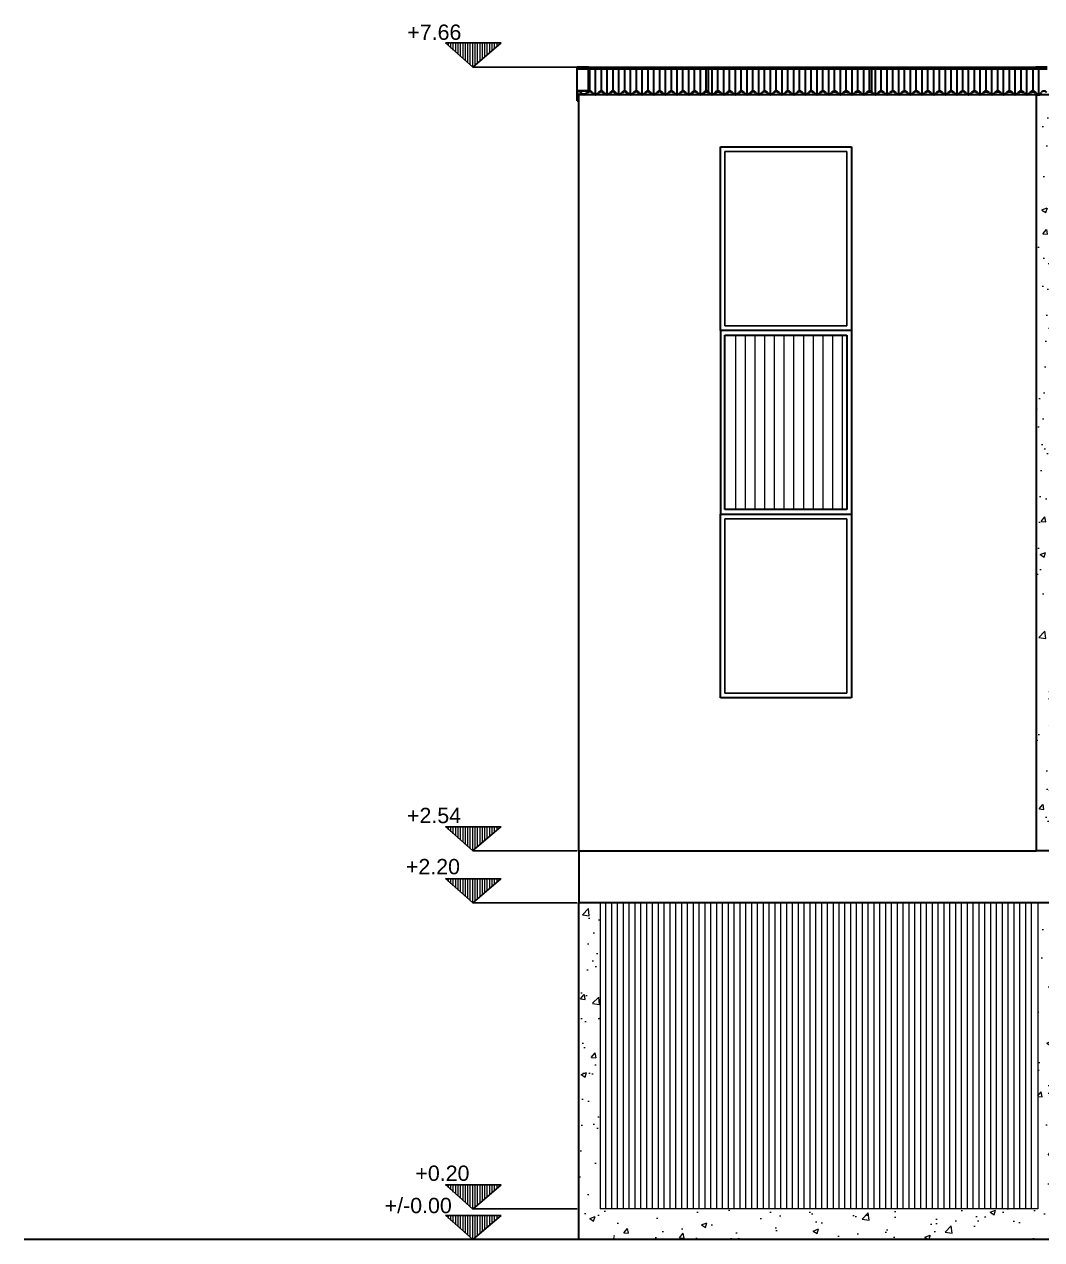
# Model space of a CAD drawing. Header units: metres. Extents: x -2569 to 4336, y -4195 to 694.
# Drawn here: x 2617 to 3282, y -2848 to -2054 of the extents above; entities that cross this region are included whole.
import ezdxf

# ---------------------------------------------------------------- set-up
doc = ezdxf.new("R2010")
doc.units = ezdxf.units.M
doc.header["$LTSCALE"] = 5
doc.header["$MEASUREMENT"] = 0
for name, color, linetype, lineweight in [('A-ANNO-NOTE', 7, 'Continuous', 35), ('A-ELEV-MBE1', 7, 'Continuous', 35), ('A-ELEV-PATT', 255, 'Continuous', 18), ('A-FLOR-PATT', 253, 'Continuous', 18), ('A-GLAZ-FULL', 4, 'Continuous', 25), ('A-SECT-MCUT', 7, 'Continuous', 35)]:
    doc.layers.add(name, color=color, linetype=linetype, lineweight=lineweight)
doc.layers.add('quote', color=82, linetype='Continuous')
doc.styles.add('ARIAL', font='arial.ttf')
pattern_1 = [(50, (1451.9, -9174.13), (36.43693, -3.18782), [3.81, -41.91]), (355, (1451.9, -9174.13), (-7.04857, 38.21133), [3.048, -33.528]), (100.451, (1454.936, -9174.397), (29.3885, 35.02334), [3.238, -35.618]), (46.1842, (1451.9, -9163.97), (54.2158, -8.40847), [5.715, -62.865]), (96.6356, (1456.42, -9164.67), (47.48085, 49.4851), [4.857, -53.427]), (351.184, (1451.9, -9163.97), (47.4809, 49.48502), [4.572, -50.292]), (21, (1456.98, -9166.51), (30.32298, -20.4531), [3.81, -41.91]), (326, (1456.98, -9166.51), (12.3604, 36.8376), [3.048, -33.528]), (71.4514, (1459.506, -9168.215), (42.6833, 16.38457), [3.238, -35.618]), (37.5, (1451.9, -9174.131), (0.61772, 16.911008), [0, -33.1216, 0, -34.036, 0, -33.655]), (7.5, (1451.9, -9174.13), (13.363933, 20.036115), [0, -19.4056, 0, -32.3596, 0, -12.827]), (327.5, (1440.571, -9174.131), (27.11812, -1.14575), [0, -12.7, 0, -39.624, 0, -52.578]), (317.5, (1435.49, -9174.13), (29.62584, 5.0853), [0, -16.51, 0, -26.3144, 0, -37.338])]

msp = doc.modelspace()

# ---------------------------------------------------------------- hatches: boundary and pattern name
at = {"layer": 'A-ELEV-PATT'}
h = msp.add_hatch(dxfattribs=at)
h.set_pattern_fill('ANSI31', color=256, scale=0.5, angle=225, style=0)
h.set_pattern_definition([(270, (23358.7032, -15248.9204), (1.5875, -4e-15), [])])
h.paths.add_polyline_path([(2891.97, -2066.56), (2910.37, -2082.42), (2928.77, -2066.56)])
h = msp.add_hatch(dxfattribs=at)
h.set_pattern_fill('AR-CONC', color=256, scale=0.2, angle=180, style=0)
h.set_pattern_definition(pattern_1)
h.paths.add_polyline_path([(3293.36, -2174.38), (3293.36, -2154.38), (3293.36, -2134.38), (3298.09, -2134.38), (3298.09, -2100.38), (3278.36, -2100.38), (3278.36, -2102.03), (3278.36, -2594.38), (3293.36, -2594.38), (3293.36, -2574.38), (3293.36, -2554.38), (3293.36, -2534.38), (3293.36, -2514.38), (3293.36, -2494.38), (3293.36, -2474.38), (3293.36, -2454.38), (3293.36, -2434.38), (3293.36, -2414.38), (3293.36, -2394.38), (3293.36, -2374.38), (3293.36, -2354.38), (3293.36, -2334.38), (3293.36, -2314.38), (3293.36, -2294.38), (3293.36, -2274.38), (3293.36, -2254.38), (3293.36, -2234.38), (3293.36, -2214.38), (3293.36, -2194.38)])
h.paths.add_polyline_path([(3593.36, -2114.56), (3593.36, -2100.38), (3308.09, -2100.38), (3308.09, -2134.38), (3333.36, -2134.38), (3373.36, -2134.38), (3413.36, -2134.38), (3463.36, -2134.38), (3493.36, -2134.38), (3493.36, -2254.38), (3493.36, -2379.38), (3493.36, -2494.38), (3493.36, -2514.38), (3493.36, -2534.38), (3493.36, -2554.38), (3493.36, -2574.38), (3493.36, -2594.38), (3564.12, -2594.38), (3564.12, -2379.91), (3574.12, -2379.91), (3574.12, -2594.38), (3593.36, -2594.38)])
h.paths.add_polyline_path([(3552.61, -2384.38, -1), (3544.61, -2384.38, -1)], flags=16)
h = msp.add_hatch(dxfattribs=at)
h.set_pattern_fill('ANSI31', color=256, scale=2, angle=405, style=0)
h.set_pattern_definition([(90, (1113.4546, -8026.506), (-6.35, 4e-15), [])])
h.paths.add_polyline_path([(3078.41, -2371.38), (3122.41, -2371.38), (3152.41, -2371.38), (3152.41, -2257.38), (3122.45, -2257.38), (3078.41, -2257.38)])
h = msp.add_hatch(dxfattribs=at)
h.set_pattern_fill('ANSI31', color=256, scale=0.5, angle=225, style=0)
h.set_pattern_definition([(270, (23358.7032, -15760.9875), (1.5875, -4e-15), [])])
h.paths.add_polyline_path([(2891.97, -2578.63), (2910.37, -2594.49), (2928.77, -2578.63)])
h = msp.add_hatch(dxfattribs=at)
h.set_pattern_fill('ANSI31', color=256, scale=0.5, angle=225, style=0)
h.set_pattern_definition([(270, (23358.7032, -15795.0016), (1.5875, -4e-15), [])])
h.paths.add_polyline_path([(2891.97, -2612.64), (2910.37, -2628.5), (2928.77, -2612.64)])
h = msp.add_hatch(dxfattribs=at)
h.set_pattern_fill('AR-CONC', color=256, scale=0.2, angle=180, style=0)
h.set_pattern_definition(pattern_1)
h.paths.add_polyline_path([(2979.36, -2848.38), (3293.36, -2848.38), (3293.36, -2628.38), (3288.55, -2628.38), (3279.36, -2628.38), (3279.36, -2828.38), (2993.36, -2828.38), (2993.36, -2628.38), (2979.36, -2628.38)])
h = msp.add_hatch(dxfattribs=at)
h.set_pattern_fill('ANSI31', color=256, scale=0.5, angle=225, style=0)
h.set_pattern_definition([(270, (23358.7032, -15994.9965), (1.5875, -4e-15), [])])
h.paths.add_polyline_path([(2891.97, -2812.64), (2910.37, -2828.49), (2928.77, -2812.64)])
h = msp.add_hatch(dxfattribs=at)
h.set_pattern_fill('ANSI31', color=256, scale=0.5, angle=225, style=0)
h.set_pattern_definition([(270, (23358.7032, -16014.9965), (1.5875, -4e-15), [])])
h.paths.add_polyline_path([(2891.97, -2832.64), (2910.37, -2848.49), (2928.77, -2832.64)])

# ---------------------------------------------------------------- linework, layer by layer
at = {"layer": 'A-ANNO-NOTE'}
for p, q in [((3276.11, -2083.43), (3276.12, -2098.08)), ((3279.91, -2083.43), (3279.91, -2099.88)), ((2978.43, -2104.28), (2978.68, -2104.28)), ((2979.36, -2594.38), (2979.36, -2100.38)), ((2980.46, -2100.38), (2980.46, -2098.07)), ((2980.46, -2099.29), (2980.84, -2098.97)), ((3071.97, -2254.38), (3071.97, -2134.38)), ((3071.97, -2134.38), (3157.67, -2134.38)), ((3157.67, -2134.38), (3157.67, -2254.38)), ((3157.67, -2254.38), (3071.97, -2254.38)), ((3071.97, -2254.38), (3071.97, -2374.38)), ((3157.67, -2254.38), (3157.67, -2374.38)), ((3074.97, -2257.38), (3154.67, -2257.38)), ((3074.97, -2371.38), (3074.97, -2257.38)), ((3154.67, -2257.38), (3154.67, -2371.38)), ((3071.97, -2374.38), (3157.67, -2374.38)), ((3071.97, -2494.38), (3071.97, -2374.38)), ((3154.67, -2371.38), (3074.97, -2371.38)), ((3157.67, -2374.38), (3157.67, -2494.38)), ((3157.67, -2494.38), (3071.97, -2494.38))]:
    msp.add_line(p, q, dxfattribs=at)
at = {"layer": 'A-ELEV-MBE1'}
for p, q in [((2985.78, -2082.38), (2978.43, -2082.38)), ((2978.43, -2104.28), (2978.43, -2082.38)), ((2978.43, -2083.43), (3285.46, -2083.43)), ((2985.78, -2082.38), (3270.76, -2082.38)), ((2985.78, -2098.07), (2985.78, -2083.43)), ((2986.56, -2098.07), (2986.56, -2083.43)), ((2990.37, -2099.88), (2990.37, -2083.43)), ((2994.18, -2098.07), (2994.18, -2083.43)), ((2997.99, -2099.88), (2997.99, -2083.43)), ((3001.8, -2098.07), (3001.8, -2083.43)), ((3005.61, -2099.88), (3005.61, -2083.43)), ((3009.42, -2098.07), (3009.42, -2083.43)), ((3013.23, -2099.88), (3013.23, -2083.43)), ((3017.04, -2098.07), (3017.04, -2083.43)), ((3020.85, -2099.88), (3020.85, -2083.43)), ((3024.66, -2098.07), (3024.66, -2083.43)), ((3028.47, -2099.88), (3028.47, -2083.43)), ((3032.28, -2098.07), (3032.28, -2083.43)), ((3036.09, -2099.89), (3036.09, -2083.43)), ((3039.9, -2098.08), (3039.9, -2083.43)), ((3043.71, -2099.89), (3043.71, -2083.43)), ((3047.52, -2098.08), (3047.52, -2083.43)), ((3051.33, -2099.88), (3051.33, -2083.43)), ((3055.14, -2098.07), (3055.14, -2083.43)), ((3058.95, -2099.89), (3058.95, -2083.43)), ((3062.76, -2098.08), (3062.76, -2083.43)), ((3064.28, -2099.29), (3064.28, -2083.43)), ((3066.57, -2099.88), (3066.57, -2083.43)), ((3066.57, -2099.89), (3066.57, -2086.42)), ((3070.38, -2098.07), (3070.38, -2083.43)), ((3070.38, -2098.08), (3070.38, -2085.16)), ((3074.19, -2099.89), (3074.19, -2083.43)), ((3074.19, -2099.88), (3074.19, -2085.16)), ((3078, -2098.07), (3078, -2083.43)), ((3081.81, -2099.88), (3081.81, -2083.43)), ((3085.62, -2098.07), (3085.62, -2083.43)), ((3089.43, -2099.88), (3089.43, -2083.43)), ((3093.24, -2098.07), (3093.24, -2083.43)), ((3097.05, -2099.88), (3097.05, -2083.43)), ((3100.86, -2098.07), (3100.86, -2083.43)), ((3104.67, -2099.87), (3104.67, -2083.43)), ((3108.48, -2098.07), (3108.48, -2083.43)), ((3112.29, -2099.87), (3112.29, -2083.43)), ((3116.1, -2098.07), (3116.1, -2083.43)), ((3119.91, -2099.87), (3119.91, -2083.43)), ((3123.72, -2098.07), (3123.72, -2083.43)), ((3127.53, -2099.87), (3127.53, -2083.43)), ((3131.34, -2098.07), (3131.34, -2083.43)), ((3135.15, -2099.88), (3135.15, -2083.43)), ((3138.96, -2098.08), (3138.96, -2083.43)), ((3142.77, -2099.88), (3142.77, -2083.43)), ((3146.58, -2098.08), (3146.58, -2083.43)), ((3150.39, -2099.87), (3150.39, -2083.43)), ((3154.2, -2098.07), (3154.2, -2083.43)), ((3158.01, -2099.88), (3158.01, -2083.43)), ((3161.82, -2098.08), (3161.82, -2083.43)), ((3165.63, -2099.88), (3165.63, -2083.43)), ((3169.44, -2098.08), (3169.44, -2083.43)), ((3170.96, -2099.29), (3170.96, -2083.43)), ((3173.25, -2099.88), (3173.25, -2083.43)), ((3173.25, -2099.87), (3173.25, -2086.41)), ((3177.06, -2098.07), (3177.06, -2083.43)), ((3180.87, -2099.87), (3180.87, -2083.43)), ((3184.68, -2098.08), (3184.68, -2083.43)), ((3188.49, -2099.88), (3188.49, -2083.43)), ((3192.3, -2098.08), (3192.3, -2083.43)), ((3196.11, -2099.87), (3196.11, -2083.43)), ((3199.92, -2098.08), (3199.92, -2083.43)), ((3203.73, -2099.88), (3203.73, -2083.43)), ((3207.54, -2098.08), (3207.54, -2083.43)), ((3211.35, -2099.87), (3211.35, -2083.43)), ((3215.16, -2098.08), (3215.16, -2083.43)), ((3218.97, -2099.88), (3218.97, -2083.43)), ((3222.78, -2098.08), (3222.78, -2083.43)), ((3226.59, -2099.87), (3226.59, -2083.43)), ((3230.4, -2098.08), (3230.4, -2083.43)), ((3234.21, -2099.88), (3234.21, -2083.43)), ((3238.02, -2098.08), (3238.02, -2083.43)), ((3241.83, -2099.88), (3241.83, -2083.43)), ((3245.64, -2098.08), (3245.64, -2083.43)), ((3249.45, -2099.88), (3249.45, -2083.43)), ((3253.26, -2098.08), (3253.26, -2083.43)), ((3257.07, -2099.88), (3257.07, -2083.43)), ((3260.88, -2098.08), (3260.88, -2083.43)), ((3264.69, -2099.88), (3264.69, -2083.43)), ((3268.5, -2098.08), (3268.5, -2083.43)), ((3270.76, -2082.38), (3278.11, -2082.38)), ((3272.31, -2099.88), (3272.31, -2083.43)), ((3285.46, -2082.38), (3278.11, -2082.38)), ((2985.78, -2097.82), (2978.43, -2097.82)), ((2978.68, -2098.07), (2978.68, -2104.28)), ((2984.78, -2098.07), (2978.68, -2098.07)), ((2993.59, -2100.38), (2979.36, -2100.38)), ((2993.59, -2100.38), (2979.36, -2100.38)), ((2984.78, -2098.07), (2985.78, -2098.07)), ((3278.36, -2100.38), (2993.59, -2100.38)), ((3278.36, -2100.38), (2993.59, -2100.38)), ((3278.36, -2100.38), (2993.59, -2100.38)), ((3278.36, -2100.38), (2993.59, -2100.38)), ((3064.66, -2098.97), (3064.28, -2099.29)), ((3076.09, -2098.98), (3076.48, -2099.3)), ((3171.34, -2098.97), (3170.96, -2099.29)), ((3175.15, -2098.98), (3175.54, -2099.3)), ((3298.09, -2100.38), (3278.36, -2100.38)), ((3298.09, -2100.38), (3278.36, -2100.38)), ((2979.36, -2594.38), (3278.36, -2594.38)), ((3564.12, -2628.38), (2979.36, -2628.38))]:
    msp.add_line(p, q, dxfattribs=at)
msp.add_lwpolyline([(3564.12, -2594.38), (3278.36, -2594.38)], dxfattribs=at)
for centre, radius, start, end in [((2982.75, -2097.4), 2.97, 219.41619, 320.56807), ((2982.75, -2097.4), 2.47, 219.41619, 320.56807), ((2986.56, -2100.54), 2.47, 39.41619, 140.56807), ((2986.56, -2100.54), 1.97, 39.41619, 140.56807), ((2990.37, -2097.4), 2.97, 219.41619, 320.56807), ((2990.37, -2097.4), 2.47, 219.41619, 320.56807), ((2994.18, -2100.54), 2.47, 39.41619, 140.56807), ((2994.18, -2100.54), 1.97, 39.41619, 140.56807), ((2997.99, -2097.4), 2.97, 219.41619, 320.56807), ((2997.99, -2097.4), 2.47, 219.41619, 320.56807), ((3001.8, -2100.54), 2.47, 39.41619, 140.56807), ((3001.8, -2100.54), 1.97, 39.41619, 140.56807), ((3005.61, -2097.41), 2.97, 219.41619, 320.56807), ((3005.61, -2097.41), 2.47, 219.41619, 320.56807), ((3009.42, -2100.54), 2.47, 39.41619, 140.56807), ((3009.42, -2100.54), 1.97, 39.41619, 140.56807), ((3013.23, -2097.41), 2.97, 219.41619, 320.56807), ((3013.23, -2097.41), 2.47, 219.41619, 320.56807), ((3017.04, -2100.54), 2.47, 39.41619, 140.56807), ((3017.04, -2100.54), 1.97, 39.41619, 140.56807), ((3020.85, -2097.41), 2.97, 219.41619, 320.56807), ((3020.85, -2097.41), 2.47, 219.41619, 320.56807), ((3024.66, -2100.54), 2.47, 39.41619, 140.56807), ((3024.66, -2100.54), 1.97, 39.41619, 140.56807), ((3028.47, -2097.41), 2.97, 219.41619, 320.56807), ((3028.47, -2097.41), 2.47, 219.41619, 320.56807), ((3032.28, -2100.54), 2.47, 39.41619, 140.56807), ((3032.28, -2100.54), 1.97, 39.41619, 140.56807), ((3036.09, -2097.41), 2.97, 219.41619, 320.56807), ((3036.09, -2097.41), 2.47, 219.41619, 320.56807), ((3039.9, -2100.54), 2.47, 39.41619, 140.56807), ((3039.9, -2100.54), 1.97, 39.41619, 140.56807), ((3043.71, -2097.41), 2.97, 219.41619, 320.56807), ((3043.71, -2097.41), 2.47, 219.41619, 320.56807), ((3047.52, -2100.54), 2.47, 39.41619, 140.56807), ((3047.52, -2100.54), 1.97, 39.41619, 140.56807), ((3051.33, -2097.41), 2.97, 219.41619, 320.56807), ((3051.33, -2097.41), 2.47, 219.41619, 320.56807), ((3055.14, -2100.54), 2.47, 39.41619, 140.56807), ((3055.14, -2100.54), 1.97, 39.41619, 140.56807), ((3058.95, -2097.41), 2.97, 219.41619, 320.56807), ((3058.95, -2097.41), 2.47, 219.41619, 320.56807), ((3062.76, -2100.55), 2.47, 39.41619, 140.56807), ((3062.76, -2100.55), 1.97, 39.41619, 140.56807), ((3066.57, -2097.4), 2.97, 219.41619, 320.56807), ((3066.57, -2097.41), 2.97, 219.41619, 320.56807), ((3066.57, -2097.4), 2.47, 219.41619, 320.56807), ((3066.57, -2097.41), 2.47, 219.41619, 320.56807), ((3070.38, -2100.53), 2.47, 39.41619, 140.56807), ((3070.38, -2100.55), 2.47, 39.41619, 140.56807), ((3070.38, -2100.53), 1.97, 39.41619, 140.56807), ((3070.38, -2100.55), 1.97, 39.41619, 140.56807), ((3074.19, -2097.4), 2.97, 219.41619, 320.56807), ((3074.19, -2097.42), 2.97, 219.41619, 320.56807), ((3074.19, -2097.4), 2.47, 219.41619, 320.56807), ((3074.19, -2097.42), 2.47, 219.41619, 320.56807), ((3078, -2100.54), 2.47, 39.41619, 140.56807), ((3078, -2100.54), 1.97, 39.41619, 140.56807), ((3081.81, -2097.4), 2.97, 219.41619, 320.56807), ((3081.81, -2097.4), 2.47, 219.41619, 320.56807), ((3085.62, -2100.54), 2.47, 39.41619, 140.56807), ((3085.62, -2100.54), 1.97, 39.41619, 140.56807), ((3089.43, -2097.41), 2.97, 219.41619, 320.56807), ((3089.43, -2097.41), 2.47, 219.41619, 320.56807), ((3093.24, -2100.54), 2.47, 39.41619, 140.56807), ((3093.24, -2100.54), 1.97, 39.41619, 140.56807), ((3097.05, -2097.41), 2.97, 219.41619, 320.56807), ((3097.05, -2097.41), 2.47, 219.41619, 320.56807), ((3100.86, -2100.54), 2.47, 39.41619, 140.56807), ((3100.86, -2100.54), 1.97, 39.41619, 140.56807), ((3104.67, -2097.41), 2.97, 219.41619, 320.56807), ((3104.67, -2097.41), 2.47, 219.41619, 320.56807), ((3108.48, -2100.54), 2.47, 39.41619, 140.56807), ((3108.48, -2100.54), 1.97, 39.41619, 140.56807), ((3112.29, -2097.41), 2.97, 219.41619, 320.56807), ((3112.29, -2097.41), 2.47, 219.41619, 320.56807), ((3116.1, -2100.54), 2.47, 39.41619, 140.56807), ((3116.1, -2100.54), 1.97, 39.41619, 140.56807), ((3119.91, -2097.41), 2.97, 219.41619, 320.56807), ((3119.91, -2097.41), 2.47, 219.41619, 320.56807), ((3123.72, -2100.54), 2.47, 39.41619, 140.56807), ((3123.72, -2100.54), 1.97, 39.41619, 140.56807), ((3127.53, -2097.41), 2.97, 219.41619, 320.56807), ((3127.53, -2097.41), 2.47, 219.41619, 320.56807), ((3131.34, -2100.54), 2.47, 39.41619, 140.56807), ((3131.34, -2100.54), 1.97, 39.41619, 140.56807), ((3135.15, -2097.41), 2.97, 219.41619, 320.56807), ((3135.15, -2097.41), 2.47, 219.41619, 320.56807), ((3138.96, -2100.54), 2.47, 39.41619, 140.56807), ((3138.96, -2100.54), 1.97, 39.41619, 140.56807), ((3142.77, -2097.41), 2.97, 219.41619, 320.56807), ((3142.77, -2097.41), 2.47, 219.41619, 320.56807), ((3146.58, -2100.55), 2.47, 39.41619, 140.56807), ((3146.58, -2100.55), 1.97, 39.41619, 140.56807), ((3150.39, -2097.41), 2.97, 219.41619, 320.56807), ((3150.39, -2097.41), 2.47, 219.41619, 320.56807), ((3154.2, -2100.55), 2.47, 39.41619, 140.56807), ((3154.2, -2100.55), 1.97, 39.41619, 140.56807), ((3158.01, -2097.41), 2.97, 219.41619, 320.56807), ((3158.01, -2097.41), 2.47, 219.41619, 320.56807), ((3161.82, -2100.55), 2.47, 39.41619, 140.56807), ((3161.82, -2100.55), 1.97, 39.41619, 140.56807), ((3165.63, -2097.42), 2.97, 219.41619, 320.56807), ((3165.63, -2097.42), 2.47, 219.41619, 320.56807), ((3169.44, -2100.55), 2.47, 39.41619, 140.56807), ((3169.44, -2100.55), 1.97, 39.41619, 140.56807), ((3173.25, -2097.4), 2.97, 219.41619, 320.56807), ((3173.25, -2097.42), 2.97, 219.41619, 320.56807), ((3173.25, -2097.4), 2.47, 219.41619, 320.56807), ((3173.25, -2097.42), 2.47, 219.41619, 320.56807), ((3177.06, -2100.54), 2.47, 39.41619, 140.56807), ((3177.06, -2100.54), 1.97, 39.41619, 140.56807), ((3180.87, -2097.4), 2.97, 219.41619, 320.56807), ((3180.87, -2097.4), 2.47, 219.41619, 320.56807), ((3184.68, -2100.54), 2.47, 39.41619, 140.56807), ((3184.68, -2100.54), 1.97, 39.41619, 140.56807), ((3188.49, -2097.41), 2.97, 219.41619, 320.56807), ((3188.49, -2097.41), 2.47, 219.41619, 320.56807), ((3192.3, -2100.54), 2.47, 39.41619, 140.56807), ((3192.3, -2100.54), 1.97, 39.41619, 140.56807), ((3196.11, -2097.41), 2.97, 219.41619, 320.56807), ((3196.11, -2097.41), 2.47, 219.41619, 320.56807), ((3199.92, -2100.54), 2.47, 39.41619, 140.56807), ((3199.92, -2100.54), 1.97, 39.41619, 140.56807), ((3203.73, -2097.41), 2.97, 219.41619, 320.56807), ((3203.73, -2097.41), 2.47, 219.41619, 320.56807), ((3207.54, -2100.54), 2.47, 39.41619, 140.56807), ((3207.54, -2100.54), 1.97, 39.41619, 140.56807), ((3211.35, -2097.41), 2.97, 219.41619, 320.56807), ((3211.35, -2097.41), 2.47, 219.41619, 320.56807), ((3215.16, -2100.54), 2.47, 39.41619, 140.56807), ((3215.16, -2100.54), 1.97, 39.41619, 140.56807), ((3218.97, -2097.41), 2.97, 219.41619, 320.56807), ((3218.97, -2097.41), 2.47, 219.41619, 320.56807), ((3222.78, -2100.54), 2.47, 39.41619, 140.56807), ((3222.78, -2100.54), 1.97, 39.41619, 140.56807), ((3226.59, -2097.41), 2.97, 219.41619, 320.56807), ((3226.59, -2097.41), 2.47, 219.41619, 320.56807), ((3230.4, -2100.54), 2.47, 39.41619, 140.56807), ((3230.4, -2100.54), 1.97, 39.41619, 140.56807), ((3234.21, -2097.41), 2.97, 219.41619, 320.56807), ((3234.21, -2097.41), 2.47, 219.41619, 320.56807), ((3238.02, -2100.54), 2.47, 39.41619, 140.56807), ((3238.02, -2100.54), 1.97, 39.41619, 140.56807), ((3241.83, -2097.41), 2.97, 219.41619, 320.56807), ((3241.83, -2097.41), 2.47, 219.41619, 320.56807), ((3245.64, -2100.55), 2.47, 39.41619, 140.56807), ((3245.64, -2100.55), 1.97, 39.41619, 140.56807), ((3249.45, -2097.41), 2.97, 219.41619, 320.56807), ((3249.45, -2097.41), 2.47, 219.41619, 320.56807), ((3253.26, -2100.55), 2.47, 39.41619, 140.56807), ((3253.26, -2100.55), 1.97, 39.41619, 140.56807), ((3257.07, -2097.41), 2.97, 219.41619, 320.56807), ((3257.07, -2097.41), 2.47, 219.41619, 320.56807), ((3260.88, -2100.55), 2.47, 39.41619, 140.56807), ((3260.88, -2100.55), 1.97, 39.41619, 140.56807), ((3264.69, -2097.42), 2.97, 219.41619, 320.56807), ((3264.69, -2097.42), 2.47, 219.41619, 320.56807), ((3268.5, -2100.55), 2.47, 39.41619, 140.56807), ((3268.5, -2100.55), 1.97, 39.41619, 140.56807), ((3272.31, -2097.42), 2.97, 219.41619, 320.56807), ((3272.31, -2097.42), 2.47, 219.41619, 320.56807), ((3276.12, -2100.55), 2.47, 39.41619, 140.56807), ((3276.12, -2100.55), 1.97, 39.41619, 140.56807), ((3279.78, -2097.78), 2.63, 215.40753, 325.04424), ((3279.78, -2097.71), 2.17, 215.95027, 324.60374), ((3283.46, -2100.53), 2.47, 39.41619, 140.56807)]:
    msp.add_arc(centre, radius, start, end, dxfattribs=at)
at = {"layer": 'A-FLOR-PATT'}
for p, q in [((2993.36, -2628.38), (2993.36, -2828.38)), ((2997.17, -2828.38), (2997.17, -2628.38)), ((3000.98, -2828.38), (3000.98, -2628.38)), ((3004.79, -2828.38), (3004.79, -2628.38)), ((3008.6, -2828.38), (3008.6, -2628.38)), ((3012.41, -2828.38), (3012.41, -2628.38)), ((3016.22, -2828.38), (3016.22, -2628.38)), ((3020.03, -2828.38), (3020.03, -2628.38)), ((3023.84, -2828.38), (3023.84, -2628.38)), ((3027.65, -2828.38), (3027.65, -2628.38)), ((3031.46, -2828.38), (3031.46, -2628.38)), ((3035.27, -2828.38), (3035.27, -2628.38)), ((3039.08, -2828.38), (3039.08, -2628.38)), ((3042.89, -2828.38), (3042.89, -2628.38)), ((3046.7, -2828.38), (3046.7, -2628.38)), ((3050.51, -2828.38), (3050.51, -2628.38)), ((3054.32, -2828.38), (3054.32, -2628.38)), ((3058.13, -2828.38), (3058.13, -2628.38)), ((3061.94, -2828.38), (3061.94, -2628.38)), ((3065.75, -2828.38), (3065.75, -2628.38)), ((3069.56, -2828.38), (3069.56, -2628.38)), ((3073.37, -2828.38), (3073.37, -2628.38)), ((3077.18, -2828.38), (3077.18, -2628.38)), ((3080.99, -2828.38), (3080.99, -2628.38)), ((3084.8, -2828.38), (3084.8, -2628.38)), ((3084.8, -2828.38), (3084.8, -2628.38)), ((3088.61, -2828.38), (3088.61, -2628.38)), ((3088.61, -2828.38), (3088.61, -2628.38)), ((3092.42, -2828.38), (3092.42, -2628.38)), ((3092.42, -2828.38), (3092.42, -2628.38)), ((3096.23, -2828.38), (3096.23, -2628.38)), ((3096.23, -2828.38), (3096.23, -2628.38)), ((3100.04, -2828.38), (3100.04, -2628.38)), ((3100.04, -2828.38), (3100.04, -2628.38)), ((3103.85, -2828.38), (3103.85, -2628.38)), ((3103.85, -2828.38), (3103.85, -2628.38)), ((3107.66, -2828.38), (3107.66, -2628.38)), ((3111.48, -2828.38), (3111.48, -2628.38)), ((3115.29, -2828.38), (3115.29, -2628.38)), ((3119.1, -2828.38), (3119.1, -2628.38)), ((3122.91, -2828.38), (3122.91, -2628.38)), ((3126.72, -2828.38), (3126.72, -2628.38)), ((3130.53, -2828.38), (3130.53, -2628.38)), ((3134.34, -2828.38), (3134.34, -2628.38)), ((3138.15, -2828.38), (3138.15, -2628.38)), ((3141.96, -2828.38), (3141.96, -2628.38)), ((3145.77, -2828.38), (3145.77, -2628.38)), ((3149.58, -2828.38), (3149.58, -2628.38)), ((3153.39, -2828.38), (3153.39, -2628.38)), ((3157.2, -2828.38), (3157.2, -2628.38)), ((3161.01, -2828.38), (3161.01, -2628.38)), ((3164.82, -2828.38), (3164.82, -2628.38)), ((3168.63, -2828.38), (3168.63, -2628.38)), ((3168.63, -2828.38), (3168.63, -2628.38)), ((3172.44, -2828.38), (3172.44, -2628.38)), ((3172.44, -2828.38), (3172.44, -2628.38)), ((3176.25, -2828.38), (3176.25, -2628.38)), ((3176.25, -2828.38), (3176.25, -2628.38)), ((3180.06, -2828.38), (3180.06, -2628.38)), ((3180.06, -2828.38), (3180.06, -2628.38)), ((3183.87, -2828.38), (3183.87, -2628.38)), ((3183.87, -2828.38), (3183.87, -2628.38)), ((3187.68, -2828.38), (3187.68, -2628.38)), ((3187.68, -2828.38), (3187.68, -2628.38)), ((3191.49, -2828.38), (3191.49, -2628.38)), ((3191.49, -2828.38), (3191.49, -2628.38)), ((3195.3, -2828.38), (3195.3, -2628.38)), ((3195.3, -2828.38), (3195.3, -2628.38)), ((3199.11, -2828.38), (3199.11, -2628.38)), ((3202.92, -2828.38), (3202.92, -2628.38)), ((3206.73, -2828.38), (3206.73, -2628.38)), ((3210.54, -2828.38), (3210.54, -2628.38)), ((3214.35, -2828.38), (3214.35, -2628.38)), ((3218.16, -2828.38), (3218.16, -2628.38)), ((3221.97, -2828.38), (3221.97, -2628.38)), ((3225.78, -2828.38), (3225.78, -2628.38)), ((3229.59, -2828.38), (3229.59, -2628.38)), ((3233.4, -2828.38), (3233.4, -2628.38)), ((3237.21, -2828.38), (3237.21, -2628.38)), ((3241.02, -2828.38), (3241.02, -2628.38)), ((3244.83, -2828.38), (3244.83, -2628.38)), ((3248.64, -2828.38), (3248.64, -2628.38)), ((3252.45, -2828.38), (3252.45, -2628.38)), ((3256.26, -2828.38), (3256.26, -2628.38)), ((3260.07, -2828.38), (3260.07, -2628.38)), ((3263.88, -2828.38), (3263.88, -2628.38)), ((3267.7, -2828.38), (3267.7, -2628.38)), ((3271.51, -2828.38), (3271.51, -2628.38)), ((3275.32, -2828.38), (3275.32, -2628.38)), ((3279.36, -2628.38), (3279.36, -2828.38)), ((3279.36, -2828.38), (2993.36, -2828.38))]:
    msp.add_line(p, q, dxfattribs=at)
at = {"layer": 'A-GLAZ-FULL'}
for p, q in [((3074.97, -2137.38), (3074.97, -2251.38)), ((3074.97, -2137.38), (3154.67, -2137.38)), ((3154.67, -2137.38), (3154.67, -2251.38)), ((3074.97, -2251.38), (3154.67, -2251.38)), ((3074.97, -2377.38), (3154.67, -2377.38)), ((3074.97, -2491.38), (3074.97, -2377.38)), ((3154.67, -2377.38), (3154.67, -2491.38)), ((3154.67, -2491.38), (3074.97, -2491.38))]:
    msp.add_line(p, q, dxfattribs=at)
at = {"layer": 'A-SECT-MCUT'}
for p, q in [((2993.59, -2100.38), (2979.36, -2100.38)), ((2993.59, -2100.38), (2979.36, -2100.38)), ((3278.36, -2100.38), (3278.36, -2594.38)), ((3298.09, -2100.38), (3278.36, -2100.38)), ((3298.09, -2100.38), (3278.36, -2100.38)), ((2979.36, -2594.38), (2979.36, -2628.38)), ((2979.36, -2848.38), (2979.36, -2628.38)), ((2979.36, -2848.38), (2617.05, -2848.38)), ((2979.36, -2848.38), (2617.05, -2848.38)), ((3950.78, -2848.38), (2617.05, -2848.38)), ((3950.78, -2848.38), (2617.05, -2848.38))]:
    msp.add_line(p, q, dxfattribs=at)
at = {"layer": 'quote'}
for p, q in [((2892.21, -2066.39), (2910.26, -2082.38)), ((2928.75, -2066.56), (2892.41, -2066.56)), ((2910.26, -2082.38), (2928.75, -2066.56)), ((2978.43, -2082.38), (2910.26, -2082.38)), ((2892.21, -2578.45), (2910.26, -2594.45)), ((2928.75, -2578.63), (2892.41, -2578.63)), ((2909.94, -2594.51), (2928.43, -2578.7)), ((2978.43, -2594.38), (2910.14, -2594.34)), ((2892.21, -2612.47), (2910.26, -2628.46)), ((2928.75, -2612.64), (2892.41, -2612.64)), ((2909.94, -2628.53), (2928.43, -2612.71)), ((2978.43, -2628.38), (2910.26, -2628.46)), ((2892.21, -2812.46), (2910.26, -2828.45)), ((2928.75, -2812.64), (2892.41, -2812.64)), ((2910.26, -2828.45), (2928.75, -2812.64)), ((2892.21, -2832.46), (2910.26, -2848.45)), ((2928.75, -2832.64), (2892.41, -2832.64)), ((2978.43, -2828.38), (2910.26, -2828.38)), ((2910.26, -2848.45), (2928.75, -2832.64))]:
    msp.add_line(p, q, dxfattribs=at)

# ---------------------------------------------------------------- texts
at = {"layer": 'quote', "char_height": 10, "style": 'ARIAL'}
for s, insert, attachment_point in [('+7.66', (2867.34, -2054.5), 1), ('+2.54', (2867.14, -2566.31), 1), ('+2.20', (2866.42, -2599.72), 1), ('+0.20', (2872.64, -2800.06), 1), ('+/-0.00', (2896.43, -2821.15), 3)]:
    msp.add_mtext(s, dxfattribs=dict(at, insert=insert, attachment_point=attachment_point))

doc.saveas('drawing.dxf')
